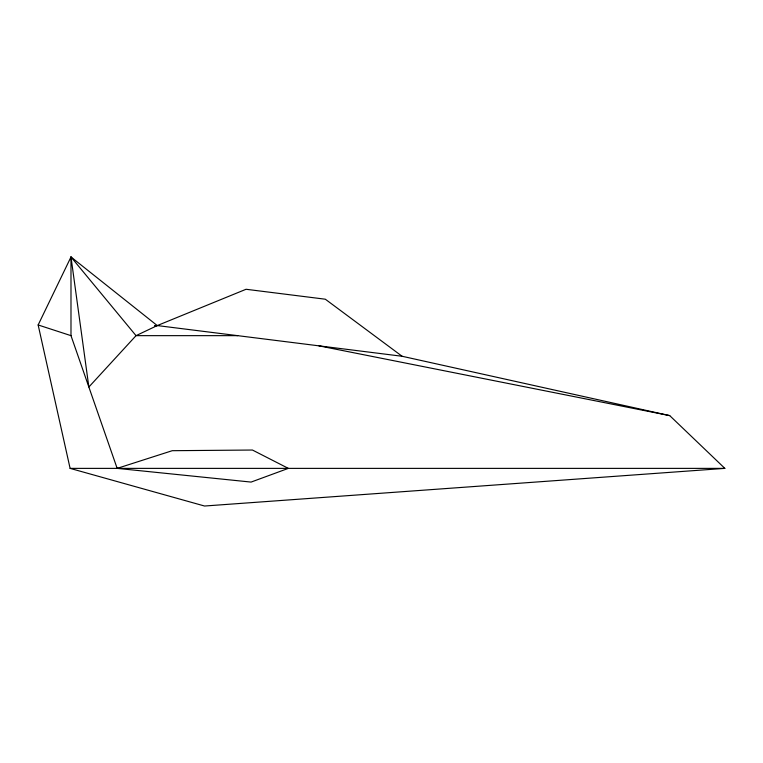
<?xml version="1.0" encoding="UTF-8"?>
<svg xmlns="http://www.w3.org/2000/svg" width="763" height="763" viewBox="0 0 763 763"><rect width="100%" height="100%" fill="white"/><g stroke="black" fill="none" stroke-linecap="round" stroke-linejoin="round"><path stroke-width="1.14" d="M38.15 324.962L70.988 256.978L157.254 325.572L402.101 356.264L669.723 415.616L724.85 468.377L204.551 506.022L70.101 468.377L38.15 324.962L70.988 335.653L117.159 468.377L251.084 482.082L288.347 468.377L252.448 450.036L172.247 450.695L117.159 468.377M154.889 325.849L157.254 325.572L246.048 289.272L325.324 299.21L402.101 356.264M237.703 335.653L136.033 335.653L88.861 387.022L70.988 256.978L136.033 335.653L157.254 325.572L154.87 325.553M70.101 468.377L724.85 468.377M318.896 345.83L669.723 415.616M70.988 256.978L70.988 335.653"/></g></svg>
